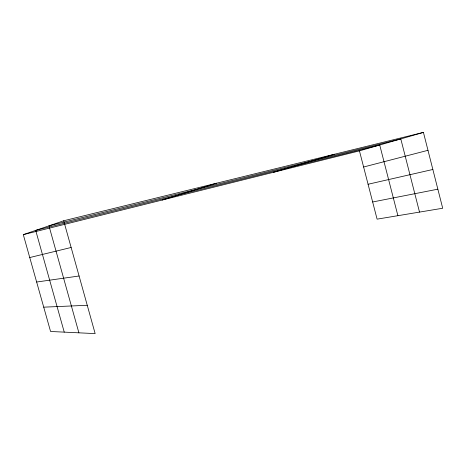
<?xml version="1.0" encoding="UTF-8"?>
<svg xmlns="http://www.w3.org/2000/svg" width="466" height="466" viewBox="0 0 466 466"><rect width="100%" height="100%" fill="white"/><g stroke="black" fill="none" stroke-linecap="round" stroke-linejoin="round"><path stroke-width="0.7" d="M63.691 220.768L95.146 333.604L50.573 331.483L23.3 234.643L63.691 220.768L423.431 132.396L442.7 208.244L377.093 219.148L359.443 150.879L423.431 132.396M162.151 200.042L216.527 183.22M273.28 172.35L334.495 154.24M363.614 167.003L427.98 150.314M23.3 234.643L359.443 150.879M29.748 257.547L71.135 247.475M368.07 184.251L432.85 169.478M372.654 201.982L437.854 189.179M36.645 282.023L79.086 276M43.722 307.164L87.253 305.288M64.244 332.136L35.684 230.385L379.726 145.025L397.894 215.694M78.9 332.829L48.959 225.824L400.807 138.932L419.511 212.1"/></g></svg>
